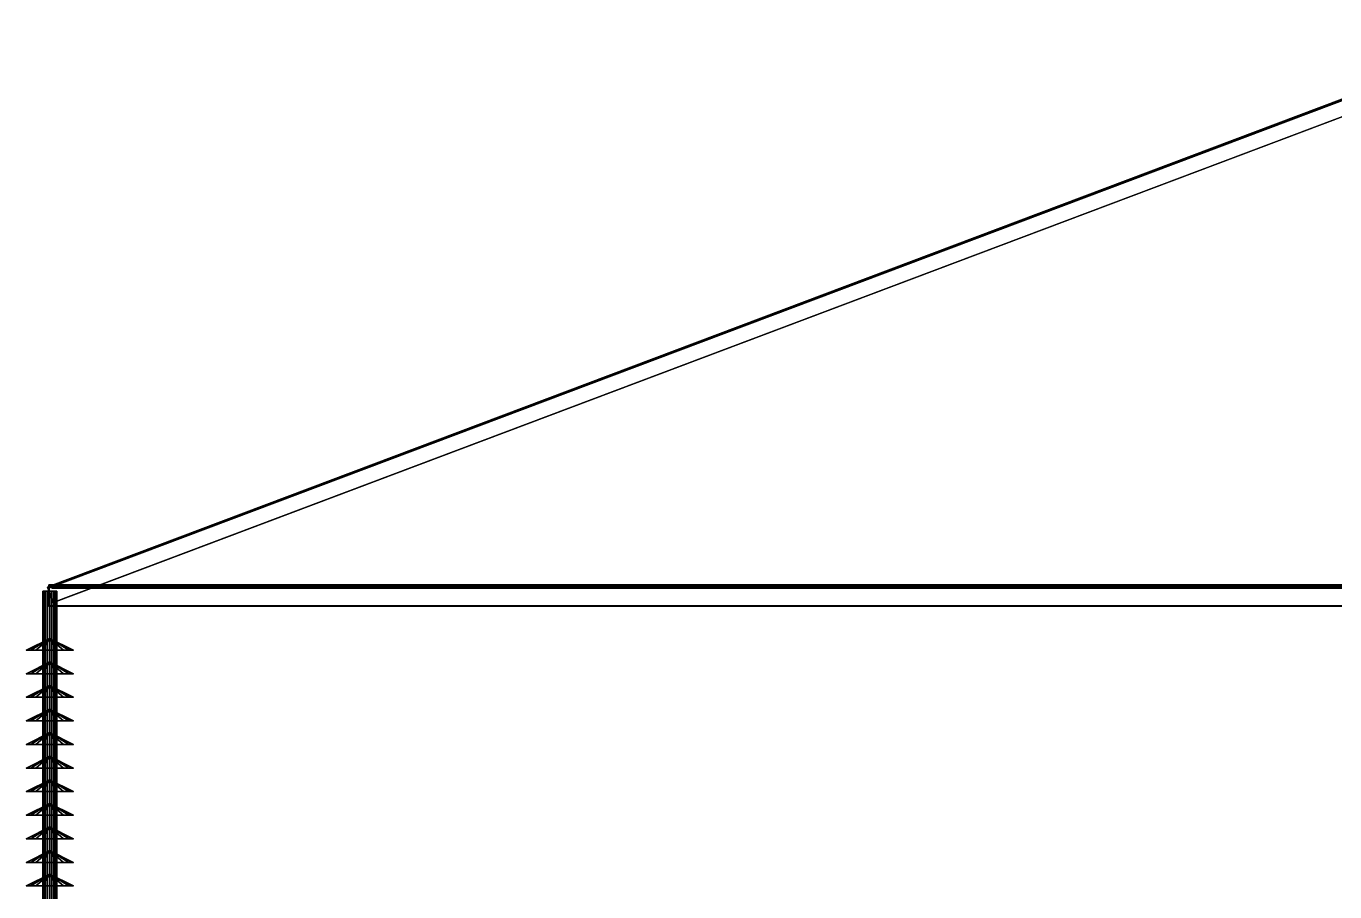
# Model space of a CAD drawing. Extents: x -14.2 to 13.4, y -20.5 to 46.3.
# Drawn here: x -7.7 to -2.15, y 22.73 to 26.4 of the extents above; entities that cross this region are included whole.
import ezdxf

# ---------------------------------------------------------------- set-up
doc = ezdxf.new("R2010")
doc.units = 0

msp = doc.modelspace()

# ---------------------------------------------------------------- linework, layer by layer
at = {"layer": '1', "color": 5}
for points in [[(-1.3097, 26.3924, 1.0195), (-7.6097, 24.0174, 0.0195), (-7.6, 24.0211, -0.0497), (-1.3, 26.3961, 0.9503)], [(-1.3, 26.3961, -0.9503), (-7.6, 24.0211, 0.0497), (-7.6097, 24.0174, -0.0195), (-1.3097, 26.3924, -1.0195)], [(-1.285, 26.3269, 1.0195), (-7.585, 23.9519, 0.0195), (-7.6097, 24.0174, 0.0195), (-1.3097, 26.3924, 1.0195)], [(-1.3097, 26.3924, -1.0195), (-7.6097, 24.0174, -0.0195), (-7.585, 23.9519, -0.0195), (-1.285, 26.3269, -1.0195)], [(-1.2979, 26.3904, 0.9503), (-7.5979, 24.0154, -0.0497), (-7.6067, 24.0121, 0.0136), (-1.3067, 26.3871, 1.0136)], [(-1.3067, 26.3871, -1.0136), (-7.6067, 24.0121, -0.0136), (-7.5979, 24.0154, 0.0497), (-1.2979, 26.3904, -0.9503)], [(-1.3067, 26.3871, 1.0136), (-7.6067, 24.0121, 0.0136), (-7.5841, 23.9522, 0.0136), (-1.2841, 26.3272, 1.0136)], [(-1.2841, 26.3272, -1.0136), (-7.5841, 23.9522, -0.0136), (-7.6067, 24.0121, -0.0136), (-1.3067, 26.3871, -1.0136)], [(-1.3, 26.3961, 0.9503), (-7.6, 24.0211, -0.0497), (-7.5979, 24.0154, -0.0497), (-1.2979, 26.3904, 0.9503)], [(-1.2979, 26.3904, -0.9503), (-7.5979, 24.0154, 0.0497), (-7.6, 24.0211, 0.0497), (-1.3, 26.3961, -0.9503)], [(-1.2841, 26.3272, 1.0136), (-7.5841, 23.9522, 0.0136), (-7.585, 23.9519, 0.0195), (-1.285, 26.3269, 1.0195)], [(-1.285, 26.3269, -1.0195), (-7.585, 23.9519, -0.0195), (-7.5841, 23.9522, -0.0136), (-1.2841, 26.3272, -1.0136)], [(-7.6097, 24.0174, 0.0195), (-7.5979, 24.0154, -0.0497), (-7.6, 24.0211, -0.0497)], [(-7.6097, 24.0174, -0.0195), (-7.6, 24.0211, 0.0497), (-7.5979, 24.0154, 0.0497)], [(-7.6097, 24.0174, 0.0195), (-7.585, 23.9519, 0.0195), (-7.5841, 23.9522, 0.0136)], [(-7.6097, 24.0174, 0.0195), (-7.5841, 23.9522, 0.0136), (-7.6067, 24.0121, 0.0136)], [(-7.6097, 24.0174, 0.0195), (-7.6067, 24.0121, 0.0136), (-7.5979, 24.0154, -0.0497)], [(-7.6097, 24.0174, -0.0195), (-7.5979, 24.0154, 0.0497), (-7.6067, 24.0121, -0.0136)], [(-7.6097, 24.0174, -0.0195), (-7.6067, 24.0121, -0.0136), (-7.5841, 23.9522, -0.0136)], [(-7.6097, 24.0174, -0.0195), (-7.5841, 23.9522, -0.0136), (-7.585, 23.9519, -0.0195)]]:
    msp.add_3dface(points, dxfattribs=at)
at = {"layer": '1', "color": 3}
for points in [[(-1.3047, 23.9375, 1.0297), (-7.6047, 23.9375, 0.0297), (-7.6037, 24.0272, 0.0232), (-1.3037, 24.0272, 1.0232)], [(-7.6037, 24.0272, 0.0232), (-7.6047, 23.9375, 0.0297), (-7.6035, 23.9369, 0.0219)], [(-1.3037, 24.0272, -1.0232), (-7.6037, 24.0272, -0.0232), (-7.6047, 23.9375, -0.0297), (-1.3047, 23.9375, -1.0297)], [(-7.6037, 24.0272, -0.0232), (-7.6035, 23.9369, -0.0219), (-7.6047, 23.9375, -0.0297)], [(-1.3037, 24.0272, 1.0232), (-7.6037, 24.0272, 0.0232), (-7.5896, 24.0207, -0.0654), (-1.2896, 24.0207, 0.9346)], [(-7.6037, 24.0272, 0.0232), (-7.6035, 23.9369, 0.0219), (-7.6025, 24.0187, 0.0159)], [(-7.6037, 24.0272, 0.0232), (-7.6025, 24.0187, 0.0159), (-7.5897, 24.0127, -0.0648)], [(-7.6037, 24.0272, 0.0232), (-7.5897, 24.0127, -0.0648), (-7.5896, 24.0207, -0.0654)], [(-1.2896, 24.0207, -0.9346), (-7.5896, 24.0207, 0.0654), (-7.6037, 24.0272, -0.0232), (-1.3037, 24.0272, -1.0232)], [(-7.6037, 24.0272, -0.0232), (-7.5896, 24.0207, 0.0654), (-7.5897, 24.0127, 0.0648)], [(-7.6037, 24.0272, -0.0232), (-7.5897, 24.0127, 0.0648), (-7.6025, 24.0187, -0.0159)], [(-7.6037, 24.0272, -0.0232), (-7.6025, 24.0187, -0.0159), (-7.6035, 23.9369, -0.0219)], [(-1.3025, 24.0187, 1.0159), (-7.6025, 24.0187, 0.0159), (-7.6035, 23.9369, 0.0219), (-1.3035, 23.9369, 1.0219)], [(-1.3035, 23.9369, -1.0219), (-7.6035, 23.9369, -0.0219), (-7.6025, 24.0187, -0.0159), (-1.3025, 24.0187, -1.0159)], [(-1.2897, 24.0127, 0.9352), (-7.5897, 24.0127, -0.0648), (-7.6025, 24.0187, 0.0159), (-1.3025, 24.0187, 1.0159)], [(-1.3025, 24.0187, -1.0159), (-7.6025, 24.0187, -0.0159), (-7.5897, 24.0127, 0.0648), (-1.2897, 24.0127, -0.9352)], [(-1.2896, 24.0207, 0.9346), (-7.5896, 24.0207, -0.0654), (-7.5897, 24.0127, -0.0648), (-1.2897, 24.0127, 0.9352)], [(-1.2897, 24.0127, -0.9352), (-7.5897, 24.0127, 0.0648), (-7.5896, 24.0207, 0.0654), (-1.2896, 24.0207, -0.9346)], [(-1.3035, 23.9369, 1.0219), (-7.6035, 23.9369, 0.0219), (-7.6047, 23.9375, 0.0297), (-1.3047, 23.9375, 1.0297)], [(-1.3047, 23.9375, -1.0297), (-7.6047, 23.9375, -0.0297), (-7.6035, 23.9369, -0.0219), (-1.3035, 23.9369, -1.0219)]]:
    msp.add_3dface(points, dxfattribs=at)
at = {"layer": '2', "color": 7}
for points in [[(-7.6285, 24, 0.0093), (-7.6285, 19, 0.0093), (-7.63, 19), (-7.63, 24)], [(-7.63, 24), (-7.63, 19), (-7.6285, 19, -0.0093), (-7.6285, 24, -0.0093)], [(-7.57, 24), (-7.6285, 24, 0.0093), (-7.63, 24)], [(-7.57, 24), (-7.63, 24), (-7.6285, 24, -0.0093)], [(-7.6243, 24, 0.0176), (-7.6243, 19, 0.0176), (-7.6285, 19, 0.0093), (-7.6285, 24, 0.0093)], [(-7.6285, 24, -0.0093), (-7.6285, 19, -0.0093), (-7.6243, 19, -0.0176), (-7.6243, 24, -0.0176)], [(-7.57, 24), (-7.6243, 24, 0.0176), (-7.6285, 24, 0.0093)], [(-7.57, 24), (-7.6285, 24, -0.0093), (-7.6243, 24, -0.0176)], [(-7.6176, 24, 0.0243), (-7.6176, 19, 0.0243), (-7.6243, 19, 0.0176), (-7.6243, 24, 0.0176)], [(-7.6243, 24, -0.0176), (-7.6243, 19, -0.0176), (-7.6176, 19, -0.0243), (-7.6176, 24, -0.0243)], [(-7.57, 24), (-7.6176, 24, 0.0243), (-7.6243, 24, 0.0176)], [(-7.57, 24), (-7.6243, 24, -0.0176), (-7.6176, 24, -0.0243)], [(-7.6093, 24, 0.0285), (-7.6093, 19, 0.0285), (-7.6176, 19, 0.0243), (-7.6176, 24, 0.0243)], [(-7.6176, 24, -0.0243), (-7.6176, 19, -0.0243), (-7.6093, 19, -0.0285), (-7.6093, 24, -0.0285)], [(-7.57, 24), (-7.6093, 24, 0.0285), (-7.6176, 24, 0.0243)], [(-7.57, 24), (-7.6176, 24, -0.0243), (-7.6093, 24, -0.0285)], [(-7.6, 24, 0.03), (-7.6, 19, 0.03), (-7.6093, 19, 0.0285), (-7.6093, 24, 0.0285)], [(-7.6093, 24, -0.0285), (-7.6093, 19, -0.0285), (-7.6, 19, -0.03), (-7.6, 24, -0.03)], [(-7.57, 24), (-7.6, 24, 0.03), (-7.6093, 24, 0.0285)], [(-7.57, 24), (-7.6093, 24, -0.0285), (-7.6, 24, -0.03)], [(-7.5907, 24, 0.0285), (-7.5907, 19, 0.0285), (-7.6, 19, 0.03), (-7.6, 24, 0.03)], [(-7.6, 24, -0.03), (-7.6, 19, -0.03), (-7.5907, 19, -0.0285), (-7.5907, 24, -0.0285)], [(-7.57, 24), (-7.5907, 24, 0.0285), (-7.6, 24, 0.03)], [(-7.57, 24), (-7.6, 24, -0.03), (-7.5907, 24, -0.0285)], [(-7.5824, 24, 0.0243), (-7.5824, 19, 0.0243), (-7.5907, 19, 0.0285), (-7.5907, 24, 0.0285)], [(-7.5907, 24, -0.0285), (-7.5907, 19, -0.0285), (-7.5824, 19, -0.0243), (-7.5824, 24, -0.0243)], [(-7.57, 24), (-7.5824, 24, 0.0243), (-7.5907, 24, 0.0285)], [(-7.57, 24), (-7.5907, 24, -0.0285), (-7.5824, 24, -0.0243)], [(-7.5757, 24, 0.0176), (-7.5757, 19, 0.0176), (-7.5824, 19, 0.0243), (-7.5824, 24, 0.0243)], [(-7.5824, 24, -0.0243), (-7.5824, 19, -0.0243), (-7.5757, 19, -0.0176), (-7.5757, 24, -0.0176)], [(-7.57, 24), (-7.5757, 24, 0.0176), (-7.5824, 24, 0.0243)], [(-7.57, 24), (-7.5824, 24, -0.0243), (-7.5757, 24, -0.0176)], [(-7.5715, 24, 0.0093), (-7.5715, 19, 0.0093), (-7.5757, 19, 0.0176), (-7.5757, 24, 0.0176)], [(-7.5757, 24, -0.0176), (-7.5757, 19, -0.0176), (-7.5715, 19, -0.0093), (-7.5715, 24, -0.0093)], [(-7.57, 24), (-7.5715, 24, 0.0093), (-7.5757, 24, 0.0176)], [(-7.57, 24), (-7.5757, 24, -0.0176), (-7.5715, 24, -0.0093)], [(-7.57, 24), (-7.57, 19), (-7.5715, 19, 0.0093), (-7.5715, 24, 0.0093)], [(-7.5715, 24, -0.0093), (-7.5715, 19, -0.0093), (-7.57, 19), (-7.57, 24)], [(-7.57, 24), (-7.5715, 24, -0.0093), (-7.57, 24)], [(-7.6, 23.8), (-7.6951, 23.75, 0.0309), (-7.7, 23.75)], [(-7.6, 23.8), (-7.7, 23.75), (-7.6951, 23.75, -0.0309)], [(-7.6, 23.8), (-7.6809, 23.75, 0.0588), (-7.6951, 23.75, 0.0309)], [(-7.6, 23.8), (-7.6951, 23.75, -0.0309), (-7.6809, 23.75, -0.0588)], [(-7.6, 23.8), (-7.6588, 23.75, 0.0809), (-7.6809, 23.75, 0.0588)], [(-7.6, 23.8), (-7.6809, 23.75, -0.0588), (-7.6588, 23.75, -0.0809)], [(-7.6, 23.8), (-7.6309, 23.75, 0.0951), (-7.6588, 23.75, 0.0809)], [(-7.6, 23.8), (-7.6588, 23.75, -0.0809), (-7.6309, 23.75, -0.0951)], [(-7.6, 23.8), (-7.6, 23.75, 0.1), (-7.6309, 23.75, 0.0951)], [(-7.6, 23.8), (-7.6309, 23.75, -0.0951), (-7.6, 23.75, -0.1)], [(-7.6, 23.8), (-7.5, 23.75), (-7.5049, 23.75, 0.0309)], [(-7.6, 23.8), (-7.5049, 23.75, 0.0309), (-7.5191, 23.75, 0.0588)], [(-7.6, 23.8), (-7.5191, 23.75, 0.0588), (-7.5412, 23.75, 0.0809)], [(-7.6, 23.8), (-7.5412, 23.75, 0.0809), (-7.5691, 23.75, 0.0951)], [(-7.6, 23.8), (-7.5691, 23.75, 0.0951), (-7.6, 23.75, 0.1)], [(-7.6, 23.8), (-7.6, 23.75, -0.1), (-7.5691, 23.75, -0.0951)], [(-7.6, 23.8), (-7.5691, 23.75, -0.0951), (-7.5412, 23.75, -0.0809)], [(-7.6, 23.8), (-7.5412, 23.75, -0.0809), (-7.5191, 23.75, -0.0588)], [(-7.6, 23.8), (-7.5191, 23.75, -0.0588), (-7.5049, 23.75, -0.0309)], [(-7.6, 23.8), (-7.5049, 23.75, -0.0309), (-7.5, 23.75)], [(-7.6, 23.7), (-7.6951, 23.65, 0.0309), (-7.7, 23.65)], [(-7.6, 23.7), (-7.7, 23.65), (-7.6951, 23.65, -0.0309)], [(-7.6, 23.7), (-7.6809, 23.65, 0.0588), (-7.6951, 23.65, 0.0309)], [(-7.6, 23.7), (-7.6951, 23.65, -0.0309), (-7.6809, 23.65, -0.0588)], [(-7.6, 23.7), (-7.6588, 23.65, 0.0809), (-7.6809, 23.65, 0.0588)], [(-7.6, 23.7), (-7.6809, 23.65, -0.0588), (-7.6588, 23.65, -0.0809)], [(-7.6, 23.7), (-7.6309, 23.65, 0.0951), (-7.6588, 23.65, 0.0809)], [(-7.6, 23.7), (-7.6588, 23.65, -0.0809), (-7.6309, 23.65, -0.0951)], [(-7.6, 23.7), (-7.6, 23.65, 0.1), (-7.6309, 23.65, 0.0951)], [(-7.6, 23.7), (-7.6309, 23.65, -0.0951), (-7.6, 23.65, -0.1)], [(-7.6, 23.7), (-7.5, 23.65), (-7.5049, 23.65, 0.0309)], [(-7.6, 23.7), (-7.5049, 23.65, 0.0309), (-7.5191, 23.65, 0.0588)], [(-7.6, 23.7), (-7.5191, 23.65, 0.0588), (-7.5412, 23.65, 0.0809)], [(-7.6, 23.7), (-7.5412, 23.65, 0.0809), (-7.5691, 23.65, 0.0951)], [(-7.6, 23.7), (-7.5691, 23.65, 0.0951), (-7.6, 23.65, 0.1)], [(-7.6, 23.7), (-7.6, 23.65, -0.1), (-7.5691, 23.65, -0.0951)], [(-7.6, 23.7), (-7.5691, 23.65, -0.0951), (-7.5412, 23.65, -0.0809)], [(-7.6, 23.7), (-7.5412, 23.65, -0.0809), (-7.5191, 23.65, -0.0588)], [(-7.6, 23.7), (-7.5191, 23.65, -0.0588), (-7.5049, 23.65, -0.0309)], [(-7.6, 23.7), (-7.5049, 23.65, -0.0309), (-7.5, 23.65)], [(-7.6, 23.6), (-7.6951, 23.55, 0.0309), (-7.7, 23.55)], [(-7.6, 23.6), (-7.7, 23.55), (-7.6951, 23.55, -0.0309)], [(-7.6, 23.6), (-7.6809, 23.55, 0.0588), (-7.6951, 23.55, 0.0309)], [(-7.6, 23.6), (-7.6951, 23.55, -0.0309), (-7.6809, 23.55, -0.0588)], [(-7.6, 23.6), (-7.6588, 23.55, 0.0809), (-7.6809, 23.55, 0.0588)], [(-7.6, 23.6), (-7.6809, 23.55, -0.0588), (-7.6588, 23.55, -0.0809)], [(-7.6, 23.6), (-7.6309, 23.55, 0.0951), (-7.6588, 23.55, 0.0809)], [(-7.6, 23.6), (-7.6588, 23.55, -0.0809), (-7.6309, 23.55, -0.0951)], [(-7.6, 23.6), (-7.6, 23.55, 0.1), (-7.6309, 23.55, 0.0951)], [(-7.6, 23.6), (-7.6309, 23.55, -0.0951), (-7.6, 23.55, -0.1)], [(-7.6, 23.6), (-7.5, 23.55), (-7.5049, 23.55, 0.0309)], [(-7.6, 23.6), (-7.5049, 23.55, 0.0309), (-7.5191, 23.55, 0.0588)], [(-7.6, 23.6), (-7.5191, 23.55, 0.0588), (-7.5412, 23.55, 0.0809)], [(-7.6, 23.6), (-7.5412, 23.55, 0.0809), (-7.5691, 23.55, 0.0951)], [(-7.6, 23.6), (-7.5691, 23.55, 0.0951), (-7.6, 23.55, 0.1)], [(-7.6, 23.6), (-7.6, 23.55, -0.1), (-7.5691, 23.55, -0.0951)], [(-7.6, 23.6), (-7.5691, 23.55, -0.0951), (-7.5412, 23.55, -0.0809)], [(-7.6, 23.6), (-7.5412, 23.55, -0.0809), (-7.5191, 23.55, -0.0588)], [(-7.6, 23.6), (-7.5191, 23.55, -0.0588), (-7.5049, 23.55, -0.0309)], [(-7.6, 23.6), (-7.5049, 23.55, -0.0309), (-7.5, 23.55)], [(-7.6, 23.5), (-7.6951, 23.45, 0.0309), (-7.7, 23.45)], [(-7.6, 23.5), (-7.7, 23.45), (-7.6951, 23.45, -0.0309)], [(-7.6, 23.5), (-7.6809, 23.45, 0.0588), (-7.6951, 23.45, 0.0309)], [(-7.6, 23.5), (-7.6951, 23.45, -0.0309), (-7.6809, 23.45, -0.0588)], [(-7.6, 23.5), (-7.6588, 23.45, 0.0809), (-7.6809, 23.45, 0.0588)], [(-7.6, 23.5), (-7.6809, 23.45, -0.0588), (-7.6588, 23.45, -0.0809)], [(-7.6, 23.5), (-7.6309, 23.45, 0.0951), (-7.6588, 23.45, 0.0809)], [(-7.6, 23.5), (-7.6588, 23.45, -0.0809), (-7.6309, 23.45, -0.0951)], [(-7.6, 23.5), (-7.6, 23.45, 0.1), (-7.6309, 23.45, 0.0951)], [(-7.6, 23.5), (-7.6309, 23.45, -0.0951), (-7.6, 23.45, -0.1)], [(-7.6, 23.5), (-7.5, 23.45), (-7.5049, 23.45, 0.0309)], [(-7.6, 23.5), (-7.5049, 23.45, 0.0309), (-7.5191, 23.45, 0.0588)], [(-7.6, 23.5), (-7.5191, 23.45, 0.0588), (-7.5412, 23.45, 0.0809)], [(-7.6, 23.5), (-7.5412, 23.45, 0.0809), (-7.5691, 23.45, 0.0951)], [(-7.6, 23.5), (-7.5691, 23.45, 0.0951), (-7.6, 23.45, 0.1)], [(-7.6, 23.5), (-7.6, 23.45, -0.1), (-7.5691, 23.45, -0.0951)], [(-7.6, 23.5), (-7.5691, 23.45, -0.0951), (-7.5412, 23.45, -0.0809)], [(-7.6, 23.5), (-7.5412, 23.45, -0.0809), (-7.5191, 23.45, -0.0588)], [(-7.6, 23.5), (-7.5191, 23.45, -0.0588), (-7.5049, 23.45, -0.0309)], [(-7.6, 23.5), (-7.5049, 23.45, -0.0309), (-7.5, 23.45)], [(-7.6, 23.4), (-7.6951, 23.35, 0.0309), (-7.7, 23.35)], [(-7.6, 23.4), (-7.7, 23.35), (-7.6951, 23.35, -0.0309)], [(-7.6, 23.4), (-7.6809, 23.35, 0.0588), (-7.6951, 23.35, 0.0309)], [(-7.6, 23.4), (-7.6951, 23.35, -0.0309), (-7.6809, 23.35, -0.0588)], [(-7.6, 23.4), (-7.6588, 23.35, 0.0809), (-7.6809, 23.35, 0.0588)], [(-7.6, 23.4), (-7.6809, 23.35, -0.0588), (-7.6588, 23.35, -0.0809)], [(-7.6, 23.4), (-7.6309, 23.35, 0.0951), (-7.6588, 23.35, 0.0809)], [(-7.6, 23.4), (-7.6588, 23.35, -0.0809), (-7.6309, 23.35, -0.0951)], [(-7.6, 23.4), (-7.6, 23.35, 0.1), (-7.6309, 23.35, 0.0951)], [(-7.6, 23.4), (-7.6309, 23.35, -0.0951), (-7.6, 23.35, -0.1)], [(-7.6, 23.4), (-7.5, 23.35), (-7.5049, 23.35, 0.0309)], [(-7.6, 23.4), (-7.5049, 23.35, 0.0309), (-7.5191, 23.35, 0.0588)], [(-7.6, 23.4), (-7.5191, 23.35, 0.0588), (-7.5412, 23.35, 0.0809)], [(-7.6, 23.4), (-7.5412, 23.35, 0.0809), (-7.5691, 23.35, 0.0951)], [(-7.6, 23.4), (-7.5691, 23.35, 0.0951), (-7.6, 23.35, 0.1)], [(-7.6, 23.4), (-7.6, 23.35, -0.1), (-7.5691, 23.35, -0.0951)], [(-7.6, 23.4), (-7.5691, 23.35, -0.0951), (-7.5412, 23.35, -0.0809)], [(-7.6, 23.4), (-7.5412, 23.35, -0.0809), (-7.5191, 23.35, -0.0588)], [(-7.6, 23.4), (-7.5191, 23.35, -0.0588), (-7.5049, 23.35, -0.0309)], [(-7.6, 23.4), (-7.5049, 23.35, -0.0309), (-7.5, 23.35)], [(-7.6, 23.3), (-7.6951, 23.25, 0.0309), (-7.7, 23.25)], [(-7.6, 23.3), (-7.7, 23.25), (-7.6951, 23.25, -0.0309)], [(-7.6, 23.3), (-7.6809, 23.25, 0.0588), (-7.6951, 23.25, 0.0309)], [(-7.6, 23.3), (-7.6951, 23.25, -0.0309), (-7.6809, 23.25, -0.0588)], [(-7.6, 23.3), (-7.6588, 23.25, 0.0809), (-7.6809, 23.25, 0.0588)], [(-7.6, 23.3), (-7.6809, 23.25, -0.0588), (-7.6588, 23.25, -0.0809)], [(-7.6, 23.3), (-7.6309, 23.25, 0.0951), (-7.6588, 23.25, 0.0809)], [(-7.6, 23.3), (-7.6588, 23.25, -0.0809), (-7.6309, 23.25, -0.0951)], [(-7.6, 23.3), (-7.6, 23.25, 0.1), (-7.6309, 23.25, 0.0951)], [(-7.6, 23.3), (-7.6309, 23.25, -0.0951), (-7.6, 23.25, -0.1)], [(-7.6, 23.3), (-7.5, 23.25), (-7.5049, 23.25, 0.0309)], [(-7.6, 23.3), (-7.5049, 23.25, 0.0309), (-7.5191, 23.25, 0.0588)], [(-7.6, 23.3), (-7.5191, 23.25, 0.0588), (-7.5412, 23.25, 0.0809)], [(-7.6, 23.3), (-7.5412, 23.25, 0.0809), (-7.5691, 23.25, 0.0951)], [(-7.6, 23.3), (-7.5691, 23.25, 0.0951), (-7.6, 23.25, 0.1)], [(-7.6, 23.3), (-7.6, 23.25, -0.1), (-7.5691, 23.25, -0.0951)], [(-7.6, 23.3), (-7.5691, 23.25, -0.0951), (-7.5412, 23.25, -0.0809)], [(-7.6, 23.3), (-7.5412, 23.25, -0.0809), (-7.5191, 23.25, -0.0588)], [(-7.6, 23.3), (-7.5191, 23.25, -0.0588), (-7.5049, 23.25, -0.0309)], [(-7.6, 23.3), (-7.5049, 23.25, -0.0309), (-7.5, 23.25)], [(-7.6, 23.2), (-7.6951, 23.15, 0.0309), (-7.7, 23.15)], [(-7.6, 23.2), (-7.7, 23.15), (-7.6951, 23.15, -0.0309)], [(-7.6, 23.2), (-7.6809, 23.15, 0.0588), (-7.6951, 23.15, 0.0309)], [(-7.6, 23.2), (-7.6951, 23.15, -0.0309), (-7.6809, 23.15, -0.0588)], [(-7.6, 23.2), (-7.6588, 23.15, 0.0809), (-7.6809, 23.15, 0.0588)], [(-7.6, 23.2), (-7.6809, 23.15, -0.0588), (-7.6588, 23.15, -0.0809)], [(-7.6, 23.2), (-7.6309, 23.15, 0.0951), (-7.6588, 23.15, 0.0809)], [(-7.6, 23.2), (-7.6588, 23.15, -0.0809), (-7.6309, 23.15, -0.0951)], [(-7.6, 23.2), (-7.6, 23.15, 0.1), (-7.6309, 23.15, 0.0951)], [(-7.6, 23.2), (-7.6309, 23.15, -0.0951), (-7.6, 23.15, -0.1)], [(-7.6, 23.2), (-7.5, 23.15), (-7.5049, 23.15, 0.0309)], [(-7.6, 23.2), (-7.5049, 23.15, 0.0309), (-7.5191, 23.15, 0.0588)], [(-7.6, 23.2), (-7.5191, 23.15, 0.0588), (-7.5412, 23.15, 0.0809)], [(-7.6, 23.2), (-7.5412, 23.15, 0.0809), (-7.5691, 23.15, 0.0951)], [(-7.6, 23.2), (-7.5691, 23.15, 0.0951), (-7.6, 23.15, 0.1)], [(-7.6, 23.2), (-7.6, 23.15, -0.1), (-7.5691, 23.15, -0.0951)], [(-7.6, 23.2), (-7.5691, 23.15, -0.0951), (-7.5412, 23.15, -0.0809)], [(-7.6, 23.2), (-7.5412, 23.15, -0.0809), (-7.5191, 23.15, -0.0588)], [(-7.6, 23.2), (-7.5191, 23.15, -0.0588), (-7.5049, 23.15, -0.0309)], [(-7.6, 23.2), (-7.5049, 23.15, -0.0309), (-7.5, 23.15)], [(-7.6, 23.1), (-7.6951, 23.05, 0.0309), (-7.7, 23.05)], [(-7.6, 23.1), (-7.7, 23.05), (-7.6951, 23.05, -0.0309)], [(-7.6, 23.1), (-7.6809, 23.05, 0.0588), (-7.6951, 23.05, 0.0309)], [(-7.6, 23.1), (-7.6951, 23.05, -0.0309), (-7.6809, 23.05, -0.0588)], [(-7.6, 23.1), (-7.6588, 23.05, 0.0809), (-7.6809, 23.05, 0.0588)], [(-7.6, 23.1), (-7.6809, 23.05, -0.0588), (-7.6588, 23.05, -0.0809)], [(-7.6, 23.1), (-7.6309, 23.05, 0.0951), (-7.6588, 23.05, 0.0809)], [(-7.6, 23.1), (-7.6588, 23.05, -0.0809), (-7.6309, 23.05, -0.0951)], [(-7.6, 23.1), (-7.6, 23.05, 0.1), (-7.6309, 23.05, 0.0951)], [(-7.6, 23.1), (-7.6309, 23.05, -0.0951), (-7.6, 23.05, -0.1)], [(-7.6, 23.1), (-7.5, 23.05), (-7.5049, 23.05, 0.0309)], [(-7.6, 23.1), (-7.5049, 23.05, 0.0309), (-7.5191, 23.05, 0.0588)], [(-7.6, 23.1), (-7.5191, 23.05, 0.0588), (-7.5412, 23.05, 0.0809)], [(-7.6, 23.1), (-7.5412, 23.05, 0.0809), (-7.5691, 23.05, 0.0951)], [(-7.6, 23.1), (-7.5691, 23.05, 0.0951), (-7.6, 23.05, 0.1)], [(-7.6, 23.1), (-7.6, 23.05, -0.1), (-7.5691, 23.05, -0.0951)], [(-7.6, 23.1), (-7.5691, 23.05, -0.0951), (-7.5412, 23.05, -0.0809)], [(-7.6, 23.1), (-7.5412, 23.05, -0.0809), (-7.5191, 23.05, -0.0588)], [(-7.6, 23.1), (-7.5191, 23.05, -0.0588), (-7.5049, 23.05, -0.0309)], [(-7.6, 23.1), (-7.5049, 23.05, -0.0309), (-7.5, 23.05)], [(-7.6, 23), (-7.6951, 22.95, 0.0309), (-7.7, 22.95)], [(-7.6, 23), (-7.7, 22.95), (-7.6951, 22.95, -0.0309)], [(-7.6, 23), (-7.6809, 22.95, 0.0588), (-7.6951, 22.95, 0.0309)], [(-7.6, 23), (-7.6951, 22.95, -0.0309), (-7.6809, 22.95, -0.0588)], [(-7.6, 23), (-7.6588, 22.95, 0.0809), (-7.6809, 22.95, 0.0588)], [(-7.6, 23), (-7.6809, 22.95, -0.0588), (-7.6588, 22.95, -0.0809)], [(-7.6, 23), (-7.6309, 22.95, 0.0951), (-7.6588, 22.95, 0.0809)], [(-7.6, 23), (-7.6588, 22.95, -0.0809), (-7.6309, 22.95, -0.0951)], [(-7.6, 23), (-7.6, 22.95, 0.1), (-7.6309, 22.95, 0.0951)], [(-7.6, 23), (-7.6309, 22.95, -0.0951), (-7.6, 22.95, -0.1)], [(-7.6, 23), (-7.5, 22.95), (-7.5049, 22.95, 0.0309)], [(-7.6, 23), (-7.5049, 22.95, 0.0309), (-7.5191, 22.95, 0.0588)], [(-7.6, 23), (-7.5191, 22.95, 0.0588), (-7.5412, 22.95, 0.0809)], [(-7.6, 23), (-7.5412, 22.95, 0.0809), (-7.5691, 22.95, 0.0951)], [(-7.6, 23), (-7.5691, 22.95, 0.0951), (-7.6, 22.95, 0.1)], [(-7.6, 23), (-7.6, 22.95, -0.1), (-7.5691, 22.95, -0.0951)], [(-7.6, 23), (-7.5691, 22.95, -0.0951), (-7.5412, 22.95, -0.0809)], [(-7.6, 23), (-7.5412, 22.95, -0.0809), (-7.5191, 22.95, -0.0588)], [(-7.6, 23), (-7.5191, 22.95, -0.0588), (-7.5049, 22.95, -0.0309)], [(-7.6, 23), (-7.5049, 22.95, -0.0309), (-7.5, 22.95)], [(-7.6, 22.9), (-7.6951, 22.85, 0.0309), (-7.7, 22.85)], [(-7.6, 22.9), (-7.7, 22.85), (-7.6951, 22.85, -0.0309)], [(-7.6, 22.9), (-7.6809, 22.85, 0.0588), (-7.6951, 22.85, 0.0309)], [(-7.6, 22.9), (-7.6951, 22.85, -0.0309), (-7.6809, 22.85, -0.0588)], [(-7.6, 22.9), (-7.6588, 22.85, 0.0809), (-7.6809, 22.85, 0.0588)], [(-7.6, 22.9), (-7.6809, 22.85, -0.0588), (-7.6588, 22.85, -0.0809)], [(-7.6, 22.9), (-7.6309, 22.85, 0.0951), (-7.6588, 22.85, 0.0809)], [(-7.6, 22.9), (-7.6588, 22.85, -0.0809), (-7.6309, 22.85, -0.0951)], [(-7.6, 22.9), (-7.6, 22.85, 0.1), (-7.6309, 22.85, 0.0951)], [(-7.6, 22.9), (-7.6309, 22.85, -0.0951), (-7.6, 22.85, -0.1)], [(-7.6, 22.9), (-7.5, 22.85), (-7.5049, 22.85, 0.0309)], [(-7.6, 22.9), (-7.5049, 22.85, 0.0309), (-7.5191, 22.85, 0.0588)], [(-7.6, 22.9), (-7.5191, 22.85, 0.0588), (-7.5412, 22.85, 0.0809)], [(-7.6, 22.9), (-7.5412, 22.85, 0.0809), (-7.5691, 22.85, 0.0951)], [(-7.6, 22.9), (-7.5691, 22.85, 0.0951), (-7.6, 22.85, 0.1)], [(-7.6, 22.9), (-7.6, 22.85, -0.1), (-7.5691, 22.85, -0.0951)], [(-7.6, 22.9), (-7.5691, 22.85, -0.0951), (-7.5412, 22.85, -0.0809)], [(-7.6, 22.9), (-7.5412, 22.85, -0.0809), (-7.5191, 22.85, -0.0588)], [(-7.6, 22.9), (-7.5191, 22.85, -0.0588), (-7.5049, 22.85, -0.0309)], [(-7.6, 22.9), (-7.5049, 22.85, -0.0309), (-7.5, 22.85)], [(-7.6, 22.8), (-7.6951, 22.75, 0.0309), (-7.7, 22.75)], [(-7.6, 22.8), (-7.7, 22.75), (-7.6951, 22.75, -0.0309)], [(-7.6, 22.8), (-7.6809, 22.75, 0.0588), (-7.6951, 22.75, 0.0309)], [(-7.6, 22.8), (-7.6951, 22.75, -0.0309), (-7.6809, 22.75, -0.0588)], [(-7.6, 22.8), (-7.6588, 22.75, 0.0809), (-7.6809, 22.75, 0.0588)], [(-7.6, 22.8), (-7.6809, 22.75, -0.0588), (-7.6588, 22.75, -0.0809)], [(-7.6, 22.8), (-7.6309, 22.75, 0.0951), (-7.6588, 22.75, 0.0809)], [(-7.6, 22.8), (-7.6588, 22.75, -0.0809), (-7.6309, 22.75, -0.0951)], [(-7.6, 22.8), (-7.6, 22.75, 0.1), (-7.6309, 22.75, 0.0951)], [(-7.6, 22.8), (-7.6309, 22.75, -0.0951), (-7.6, 22.75, -0.1)], [(-7.6, 22.8), (-7.5, 22.75), (-7.5049, 22.75, 0.0309)], [(-7.6, 22.8), (-7.5049, 22.75, 0.0309), (-7.5191, 22.75, 0.0588)], [(-7.6, 22.8), (-7.5191, 22.75, 0.0588), (-7.5412, 22.75, 0.0809)], [(-7.6, 22.8), (-7.5412, 22.75, 0.0809), (-7.5691, 22.75, 0.0951)], [(-7.6, 22.8), (-7.5691, 22.75, 0.0951), (-7.6, 22.75, 0.1)], [(-7.6, 22.8), (-7.6, 22.75, -0.1), (-7.5691, 22.75, -0.0951)], [(-7.6, 22.8), (-7.5691, 22.75, -0.0951), (-7.5412, 22.75, -0.0809)], [(-7.6, 22.8), (-7.5412, 22.75, -0.0809), (-7.5191, 22.75, -0.0588)], [(-7.6, 22.8), (-7.5191, 22.75, -0.0588), (-7.5049, 22.75, -0.0309)], [(-7.6, 22.8), (-7.5049, 22.75, -0.0309), (-7.5, 22.75)]]:
    msp.add_3dface(points, dxfattribs=at)

doc.saveas('drawing.dxf')
